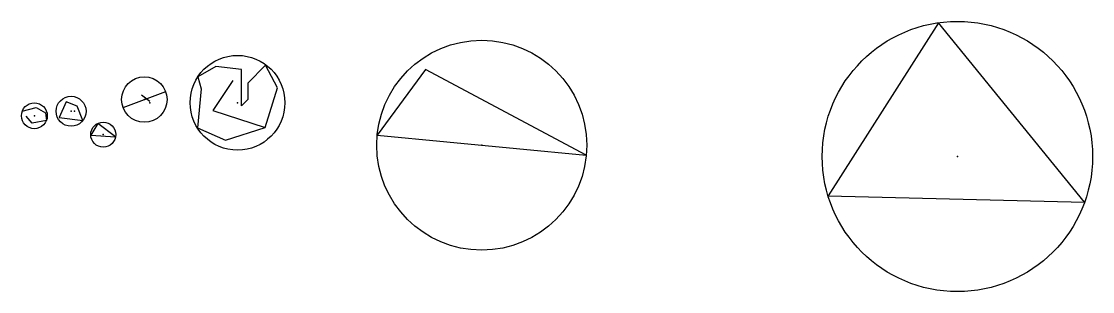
# Model space of a CAD drawing. Header units: inches. Extents: x 32 to 8480, y -1402 to 730.
import ezdxf

# ---------------------------------------------------------------- set-up
doc = ezdxf.new("R2010")
doc.units = ezdxf.units.IN
doc.header["$LTSCALE"] = 1000
doc.header["$MEASUREMENT"] = 0

msp = doc.modelspace()

# ---------------------------------------------------------------- linework, layer by layer
for p, q in [((7264.1, 719.4), (6394.3, -647.6)), ((8417.2, -696.4), (7264.1, 719.4)), ((1566.4, 375.1), (1423.5, 292.6)), ((1768.8, 350), (1566.4, 375.1)), ((1768.8, 64.9), (1768.8, 350)), ((1956.2, 384), (1818.4, 241.9)), ((2052.8, 205.1), (1956.2, 384)), ((3219.5, 349.9), (2837.8, -168.8)), ((4486.9, -325.2), (3219.5, 349.9)), ((1423.5, 292.6), (1448.8, 198)), ((1698.3, 264.1), (1541.2, 25.7)), ((833.2, 50.9), (1169.9, 175.8)), ((1448.8, 198), (1419.7, -110.6)), ((1818.4, 241.9), (1818.4, 114.5)), ((1953.3, -106.1), (2052.8, 205.1)), ((383.9, 94.1), (330.8, -28.1)), ((472.6, 61.1), (383.9, 94.1)), ((978.2, 151), (1045.9, 100.5)), ((1818.4, 114.5), (1768.8, 64.9)), ((39.1, 22.6), (148.8, 50.6)), ((148.8, 50.6), (220.9, 9)), ((220.9, 9), (228.9, -51.8)), ((515.9, -52.5), (472.6, 61.1)), ((1541.2, 25.7), (1953.3, -106.1)), ((115.8, -73.4), (70.6, -18.4)), ((228.9, -51.8), (115.8, -73.4)), ((330.8, -28.1), (515.9, -52.5)), ((634.1, -74.5), (578.4, -166.8)), ((774.6, -182), (634.1, -74.5)), ((578.4, -166.8), (774.6, -182)), ((1419.7, -110.6), (1640.5, -208.3)), ((1640.5, -208.3), (1953.3, -106.1)), ((2837.8, -168.8), (4486.9, -325.2)), ((6394.3, -647.6), (8417.2, -696.4))]:
    msp.add_line(p, q)
at = {"color": 2}
for centre, radius in [((7413.9, -336.1), 1066.1), ((3662.3, -247), 828.3), ((1736.3, 87.9), 373.8), ((1001.6, 113.4), 179.5), ((134, -14.6), 101.9), ((423.4, 20.8), 118.1), ((677.4, -163.5), 99)]:
    msp.add_circle(centre, radius, dxfattribs=at)
at = {"color": 1}
for p in [(1001.6, 113.4), (1001.6, 113.4), (1001.6, 113.4), (1045.9, 87.9), (1736.3, 87.9), (423.4, 20.8), (423.4, 20.8), (449.9, 20.8), (449.9, 20.8), (449.9, 20.8), (134, -14.6), (677.4, -163.5), (677.4, -163.5), (3662.3, -247), (7413.9, -336.1)]:
    msp.add_point(p, dxfattribs=at)

doc.saveas('drawing.dxf')
